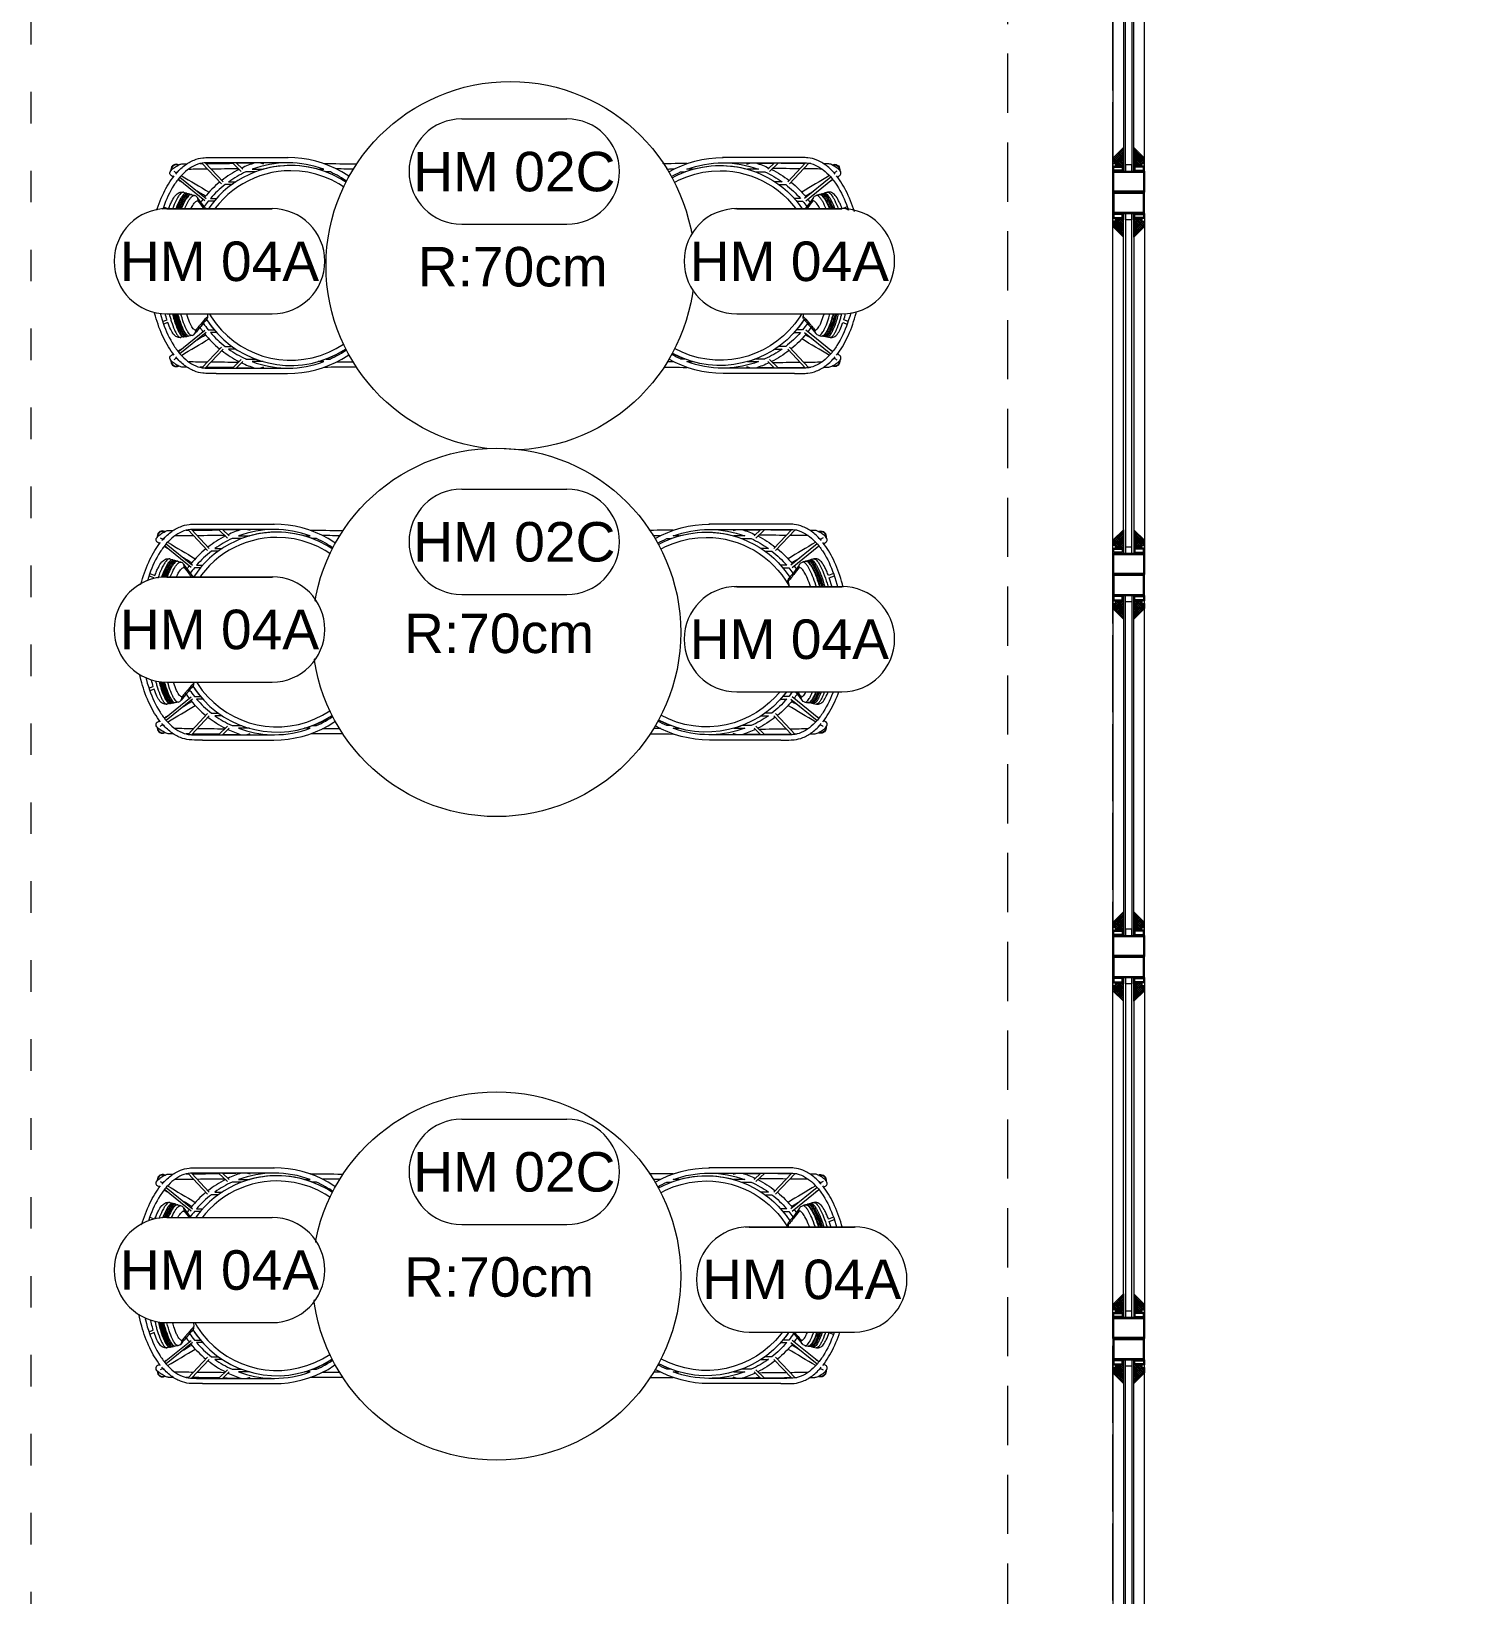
# Model space of a CAD drawing. Header units: millimetres. Extents: x 29001 to 40804, y -8833 to -5892.
# Drawn here: x 29509.1 to 29779.5, y -7582.8 to -7285.7 of the extents above; entities that cross this region are included whole.
import ezdxf
from ezdxf.enums import TextEntityAlignment as Align

# ---------------------------------------------------------------- set-up
doc = ezdxf.new("R2010")
doc.units = ezdxf.units.MM
doc.linetypes.add('( Hidden )', pattern=[0.375, 0.25, -0.125])
doc.linetypes.add('ACAD_ISO03W100', pattern=[30, 12, -18])
doc.layers.get('0').update_dxf_attribs({"lineweight": 0})
for name, color, linetype, lineweight in [('wipeout', 254, 'Continuous', 0), ('xxx_Auto_Duvar_Duvar Plan Kesit', 7, 'Continuous', 0), ('xxx_Auto_Element_Dograma Cam', 140, 'Continuous', 0), ('xxx_Auto_Element_Dograma Ince', 245, 'Continuous', 0), ('xxx_Auto_Element_Dograma Metal', 211, 'Continuous', 0), ('xxx_Auto_Kaplama_Ahşap', 34, 'Continuous', 0), ('xxx_Auto_Kaplama_Ahşap Tarama', 16, 'Continuous', 0), ('xxx_Auto_Kaplama_Aluminyum', 133, 'Continuous', 0), ('xxx_Auto_Kaplama_Mermer Tarama', 45, 'Continuous', 0), ('xxx_Auto_Tefris_Tefris', 32, 'Continuous', 0), ('xxx_Auto_Yardimci_Isaret Genel', 51, 'Continuous', 0)]:
    doc.layers.add(name, color=color, linetype=linetype, lineweight=lineweight)
doc.styles.add('AUTOBAN', font='')
doc.styles.get("Standard").update_dxf_attribs({"font": 'arial.ttf'})
doc.styles.get('AUTOBAN').set_extended_font_data('Helvetica Normal Tr')

# ---------------------------------------------------------------- blocks, each defined once
blk = doc.blocks.new('2x2 kutu profil')
at = {"layer": 'xxx_Auto_Element_Dograma Metal', "linetype": 'Continuous'}
for points in [[(63241.45, 23662.14), (63242.45, 23662.14), (63242.45, 23660.14), (63241.45, 23660.14)], [(63241.65, 23661.94), (63242.25, 23661.94), (63242.25, 23660.34), (63241.65, 23660.34)]]:
    blk.add_lwpolyline(points, close=True, dxfattribs=at)
blk = doc.blocks.new('ahşap çıta')
at = {"layer": 'xxx_Auto_Kaplama_Ahşap Tarama'}
h = blk.add_hatch(dxfattribs=at)
h.set_pattern_fill('ANSI37', color=256, scale=2, angle=90)
h.set_pattern_definition([(135, (10767.26003, -7070.18812), (-0.176776695, -0.176776695), []), (225, (10767.26003, -7070.18812), (0.176776695, -0.176776695), [])])
edge = h.paths.add_edge_path()
edge.add_line((9163.56, 1679.14), (9162.06, 1679.14))
edge.add_line((9162.06, 1679.14), (9162.06, 1679.64))
edge.add_line((9162.06, 1679.64), (9161.56, 1679.64))
edge.add_line((9161.56, 1679.64), (9161.56, 1680.64))
edge.add_line((9161.56, 1680.64), (9163.56, 1682.64))
edge.add_line((9163.56, 1682.64), (9163.56, 1679.14))
at = {"layer": 'xxx_Auto_Kaplama_Ahşap'}
blk.add_lwpolyline([(9163.56, 1679.14), (9162.06, 1679.14), (9162.06, 1679.64), (9161.56, 1679.64), (9161.56, 1680.64), (9163.56, 1682.64), (9163.56, 1679.14)], dxfattribs=at)
blk = doc.blocks.new('TÜM LAYOOUT')
at = {"color": 240, "linetype": 'ACAD_ISO03W100', "lineweight": 0, "ltscale": 0.5, "true_color": 0xed1f24}
blk.add_lwpolyline([(364.26, -1836.45), (364.26, -203.45), (888.76, -203.45)], dxfattribs=at)
at = {"layer": 'xxx_Auto_Duvar_Duvar Plan Kesit', "color": 253, "linetype": '( Hidden )', "lineweight": 0, "ltscale": 45, "true_color": 0x999999}
for points in [[(549.76, -1481.45), (569.76, -1481.45), (569.76, -731.95), (549.76, -731.95)], [(549.76, -1764.95), (569.76, -1764.95), (569.76, -731.95), (549.76, -731.95)]]:
    blk.add_lwpolyline(points, close=True, dxfattribs=at)
at = {"layer": 'xxx_Auto_Element_Dograma Cam'}
for points in [[(571.76, -925.95), (571.76, -990.55), (572.16, -990.55), (572.16, -925.95)], [(573.36, -925.95), (573.36, -990.55), (573.76, -990.55), (573.76, -925.95)], [(571.76, -1063.15), (571.76, -998.55), (572.16, -998.55), (572.16, -1063.15)], [(573.36, -1063.15), (573.36, -998.55), (573.76, -998.55), (573.76, -1063.15)], [(571.76, -1071.15), (571.76, -1135.75), (572.16, -1135.75), (572.16, -1071.15)], [(573.36, -1071.15), (573.36, -1135.75), (573.76, -1135.75), (573.76, -1071.15)], [(571.76, -1208.35), (571.76, -1143.75), (572.16, -1143.75), (572.16, -1208.35)], [(573.36, -1208.35), (573.36, -1143.75), (573.76, -1143.75), (573.76, -1208.35)], [(571.76, -1216.35), (571.76, -1280.95), (572.16, -1280.95), (572.16, -1216.35)], [(573.36, -1216.35), (573.36, -1280.95), (573.76, -1280.95), (573.76, -1216.35)]]:
    blk.add_lwpolyline(points, close=True, dxfattribs=at)
for points in [[(572.16, -990.55), (573.36, -990.55), (573.36, -989.35), (572.16, -989.35), (572.16, -990.55)], [(572.16, -998.55), (573.36, -998.55), (573.36, -999.75), (572.16, -999.75), (572.16, -998.55)], [(572.16, -1063.15), (573.36, -1063.15), (573.36, -1061.95), (572.16, -1061.95), (572.16, -1063.15)], [(572.16, -1071.15), (573.36, -1071.15), (573.36, -1072.35), (572.16, -1072.35), (572.16, -1071.15)], [(572.16, -1135.75), (573.36, -1135.75), (573.36, -1134.55), (572.16, -1134.55), (572.16, -1135.75)], [(572.16, -1143.75), (573.36, -1143.75), (573.36, -1144.95), (572.16, -1144.95), (572.16, -1143.75)], [(572.16, -1208.35), (573.36, -1208.35), (573.36, -1207.15), (572.16, -1207.15), (572.16, -1208.35)], [(572.16, -1216.35), (573.36, -1216.35), (573.36, -1217.55), (572.16, -1217.55), (572.16, -1216.35)]]:
    blk.add_lwpolyline(points, dxfattribs=at)
at = {"layer": 'xxx_Auto_Element_Dograma Ince'}
for points in [[(569.76, -925.95), (569.76, -990.55), (575.76, -990.55), (575.76, -925.95)], [(569.76, -1063.15), (569.76, -998.55), (575.76, -998.55), (575.76, -1063.15)], [(569.76, -1071.15), (569.76, -1135.75), (575.76, -1135.75), (575.76, -1071.15)], [(569.76, -1208.35), (569.76, -1143.75), (575.76, -1143.75), (575.76, -1208.35)], [(569.76, -1216.35), (569.76, -1280.95), (575.76, -1280.95), (575.76, -1216.35)]]:
    blk.add_lwpolyline(points, close=True, dxfattribs=at)
at = {"layer": 'xxx_Auto_Element_Dograma Metal', "linetype": 'Continuous'}
for points in [[(575.76, -994.55), (569.76, -994.55), (569.76, -990.55), (575.76, -990.55)], [(575.56, -994.35), (569.96, -994.35), (569.96, -990.75), (575.56, -990.75)], [(575.76, -994.55), (569.76, -994.55), (569.76, -998.55), (575.76, -998.55)], [(575.56, -994.75), (569.96, -994.75), (569.96, -998.35), (575.56, -998.35)], [(575.76, -1067.15), (569.76, -1067.15), (569.76, -1063.15), (575.76, -1063.15)], [(575.56, -1066.95), (569.96, -1066.95), (569.96, -1063.35), (575.56, -1063.35)], [(575.76, -1067.15), (569.76, -1067.15), (569.76, -1071.15), (575.76, -1071.15)], [(575.56, -1067.35), (569.96, -1067.35), (569.96, -1070.95), (575.56, -1070.95)], [(575.76, -1139.75), (569.76, -1139.75), (569.76, -1135.75), (575.76, -1135.75)], [(575.56, -1139.55), (569.96, -1139.55), (569.96, -1135.95), (575.56, -1135.95)], [(575.76, -1139.75), (569.76, -1139.75), (569.76, -1143.75), (575.76, -1143.75)], [(575.56, -1139.95), (569.96, -1139.95), (569.96, -1143.55), (575.56, -1143.55)], [(575.76, -1212.35), (569.76, -1212.35), (569.76, -1208.35), (575.76, -1208.35)], [(575.56, -1212.15), (569.96, -1212.15), (569.96, -1208.55), (575.56, -1208.55)], [(575.76, -1212.35), (569.76, -1212.35), (569.76, -1216.35), (575.76, -1216.35)], [(575.56, -1212.55), (569.96, -1212.55), (569.96, -1216.15), (575.56, -1216.15)]]:
    blk.add_lwpolyline(points, close=True, dxfattribs=at)
at = {"layer": 'xxx_Auto_Kaplama_Ahşap', "color": 1}
for p in [(-8591.8, -2668.69), (-8591.8, -2741.29), (-8591.8, -2813.89), (-8591.8, -2886.49)]:
    blk.add_blockref('ahşap çıta', p, dxfattribs=at)
at = {"layer": 'xxx_Auto_Kaplama_Ahşap', "color": 1, "xscale": -1}
for p in [(9737.33, -2668.69), (9737.33, -2741.29), (9737.33, -2813.89), (9737.33, -2886.49)]:
    blk.add_blockref('ahşap çıta', p, dxfattribs=at)
at = {"layer": 'xxx_Auto_Kaplama_Ahşap', "color": 1, "xscale": -1, "rotation": 180}
for p in [(-8591.8, 679.59), (-8591.8, 606.99), (-8591.8, 534.39), (-8591.8, 461.79)]:
    blk.add_blockref('ahşap çıta', p, dxfattribs=at)
at = {"layer": 'xxx_Auto_Kaplama_Ahşap', "color": 1, "rotation": 180}
for p in [(9737.33, 679.59), (9737.33, 606.99), (9737.33, 534.39), (9737.33, 461.79)]:
    blk.add_blockref('ahşap çıta', p, dxfattribs=at)
at = {"layer": 'xxx_Auto_Kaplama_Aluminyum', "color": 1, "linetype": 'Continuous'}
for p, rotation in [((24231.9, -64232), 90), ((-23086.38, 62242.9), 270), ((24231.9, -64304.6), 90), ((-23086.38, 62170.3), 270), ((24231.9, -64377.2), 90), ((-23086.38, 62097.7), 270), ((24231.9, -64449.8), 90), ((-23086.38, 62025.1), 270)]:
    blk.add_blockref('2x2 kutu profil', p, dxfattribs=dict(at, rotation=rotation))
at = {"layer": 'xxx_Auto_Kaplama_Aluminyum', "color": 1, "linetype": 'Continuous', "xscale": -1}
for p, rotation in [((-23086.38, -64232), 270), ((24231.9, 62242.9), 90), ((-23086.38, -64304.6), 270), ((24231.9, 62170.3), 90), ((-23086.38, -64377.2), 270), ((24231.9, 62097.7), 90), ((-23086.38, -64449.8), 270), ((24231.9, 62025.1), 90)]:
    blk.add_blockref('2x2 kutu profil', p, dxfattribs=dict(at, rotation=rotation))
blk = doc.blocks.new('THC PLAN')
at = {"linetype": 'Continuous'}
blk.add_wipeout([(1592.84, -948.22), (1593.27, -911.48), (1597.33, -907.91), (1608.94, -904.92), (1618.54, -904.84), (1628.14, -907.26), (1634.76, -910.81), (1635.32, -948.21), (1631.21, -948.78), (1626.45, -950.79), (1620.72, -953.05), (1612.25, -953.37), (1605.07, -952), (1598.78, -948.45)], dxfattribs=at).translate(0, 0, 41.86).dxf.layer = 'wipeout'
for p, q in [((1603.32, -909.32), (1602.99, -908.48)), ((1603.46, -908.31), (1603.78, -909.14)), ((1608.45, -908.12), (1608.24, -907.14)), ((1608.74, -907.06), (1608.95, -908.05)), ((1613.88, -907.71), (1613.88, -906.67)), ((1614.38, -906.67), (1614.38, -907.72)), ((1619.31, -908.07), (1619.52, -907.06)), ((1620.02, -907.14), (1619.8, -908.14)), ((1624.43, -909.27), (1624.8, -908.31)), ((1625.27, -908.48), (1624.9, -909.43)), ((1601.41, -916.6), (1597.36, -911.59)), ((1597.74, -911.27), (1601.84, -916.33)), ((1626.42, -916.33), (1630.52, -911.27)), ((1630.91, -911.59), (1626.85, -916.6)), ((1598.24, -919.78), (1594.64, -916.39)), ((1594.71, -915.76), (1598.64, -919.47)), ((1601.41, -918.52), (1601.41, -917.37)), ((1601.91, -916.95), (1601.91, -918.09)), ((1624.58, -916.77), (1624.58, -916.77)), ((1626.35, -918.09), (1626.35, -916.95)), ((1626.85, -917.37), (1626.85, -918.52)), ((1629.63, -919.47), (1633.56, -915.76)), ((1633.62, -916.39), (1630.02, -919.78)), ((1593.63, -918.47), (1593.63, -932.04)), ((1598.24, -922.22), (1598.24, -920.84)), ((1598.74, -920.17), (1598.74, -921.49)), ((1629.52, -921.49), (1629.52, -920.17)), ((1630.02, -920.84), (1630.02, -922.22)), ((1634.63, -918.47), (1634.63, -932.15)), ((1594.63, -921.55), (1596.25, -923.25)), ((1595.86, -923.57), (1594.63, -922.27)), ((1632.01, -923.25), (1633.63, -921.55)), ((1633.63, -922.27), (1632.4, -923.57)), ((1594.63, -926.8), (1594.85, -927.56)), ((1595.86, -927.42), (1595.86, -925.33)), ((1596.36, -924.11), (1596.36, -925.91)), ((1631.9, -925.91), (1631.9, -924.11)), ((1632.4, -925.33), (1632.4, -927.42)), ((1633.41, -927.56), (1633.63, -926.8)), ((1595.86, -938.96), (1595.86, -937.86)), ((1632.4, -937.86), (1632.4, -938.96)), ((1596.36, -939.36), (1596.36, -940.18)), ((1631.9, -940.18), (1631.9, -939.37)), ((1598.24, -943.45), (1598.24, -943.06)), ((1598.74, -943.78), (1598.74, -944.12)), ((1629.52, -944.12), (1629.52, -943.78)), ((1630.02, -943.06), (1630.02, -943.45)), ((1601.41, -946.92), (1601.41, -946.75)), ((1601.91, -947.19), (1601.91, -947.34)), ((1626.35, -947.34), (1626.35, -947.19)), ((1626.85, -946.75), (1626.85, -946.92)), ((1605.2, -949.48), (1605.2, -949.41)), ((1605.7, -949.67), (1605.7, -949.73)), ((1622.56, -949.73), (1622.56, -949.67)), ((1623.06, -949.41), (1623.06, -949.48)), ((1609.43, -951.07), (1609.43, -951.05)), ((1609.93, -951.17), (1609.93, -951.19)), ((1614.38, -951.64), (1614.38, -951.64)), ((1618.33, -951.19), (1618.33, -951.17)), ((1618.83, -951.05), (1618.83, -951.07))]:
    blk.add_line(p, q)
for centre, radius, start, end in [((1614.2, -948.19), 40.47, 94.8315, 95.6642), ((1595.91, -910.88), 1, 90.2693, 208.0879), ((1595.9, -910.88), 0.9, 85.2765, 203.3664), ((1595.91, -910.86), 0.978, 80.4544, 90.5627), ((1564.68, -929.7), 36.95, 30.447, 31.4039), ((1600.57, -914.16), 5.21, 141.4282, 145.6715), ((297068.66, 175160.92), 343955.08, 210.7908923, 210.7919123), ((-260.29, -2019.91), 2163.75, 30.80378, 30.82388), ((1116.15, -1004.87), 493.16, 10.8161, 10.8849), ((149344.79, -88940.49), 171954.48, 149.2075374, 149.2095778), ((3451.31, -1997.69), 2120.39, 149.17602, 149.19653), ((1663.58, -929.7), 36.94, 148.596, 149.5531), ((1627.65, -914.2), 5.27, 34.3541, 38.5485), ((1632.35, -910.86), 0.978, 89.4373, 99.5464), ((1632.36, -910.88), 0.9, 336.3666, 94.7195), ((1632.36, -910.88), 1, 331.8971, 89.7497), ((-46923.15, -394.15), 48521.73, 359.382869, 359.387008), ((18363.75, 9073.41), 19513.8, 210.787593, 210.792986), ((1600.74, -912.29), 0.197, 190.729, 239.4928), ((1569.61, -954.34), 52.12, 53.462, 53.476), ((1600.86, -912.87), 0.2, 190.7761, 223.5898), ((1600.85, -912.88), 0.195, 223.4279, 239.6177), ((1114.71, -1005.15), 494.62, 10.6325, 10.7011), ((1601.7, -913.75), 0.866, 189.3738, 279.2988), ((1569.48, -955.03), 51.51, 48.1472, 51.9769), ((1646.83, -943.52), 34.8, 124.6874, 130.2411), ((-13877.25, 8324.46), 18049.53, 329.204559, 329.210392), ((1884.95, -986.93), 267.55, 164.1343, 164.2614), ((1627.51, -913.35), 0.198, 297.5581, 312.6002), ((1627.5, -913.35), 0.209, 312.4896, 342.9657), ((1887.01, -987.52), 269.69, 164.0082, 164.0495), ((1627.67, -912.78), 0.203, 296.7937, 344.0611), ((1648.5, -945.32), 38.43, 122.6419, 122.6613), ((1889.25, -988.16), 272.02, 163.7985, 163.9236), ((50151.07, -394.15), 48521.39, 180.612992, 180.617131), ((-174535.59, 977.81), 176140.55, 359.3821298, 359.3837966), ((-84176.07, 5.7), 85775.8, 359.3844292, 359.3847095), ((1614.13, -932.64), 19, 122.793, 0.0008), ((-412725.86, 3543.07), 414345.63, 359.3824647, 359.3831882), ((1614.13, -932.64), 18, 117.59, 0.0008), ((1614.02, -932.03), 20.34, 129.2367, 140.661), ((1614.03, -932.05), 19.36, 130.6829, 142.1514), ((1600.81, -917.19), 0.488, 118.4283, 144.886), ((1614.19, -932.24), 20.61, 125.0952, 127.857), ((1614.19, -932.24), 19.61, 124.3323, 128.778), ((1614.16, -932.7), 19.07, 122.7793, 129.9888), ((1604.38, -916.07), 0.807, 227.9853, 276.9377), ((1614.44, -962.53), 46.36, 81.6537, 86.4291), ((1614.13, -932.64), 18, 0.0079, 60.5484), ((1623.87, -916.4), 0.733, 260.9271, 310.9473), ((1614.13, -932.64), 19, 0.0079, 56.645), ((1614.08, -932.23), 19.6, 51.2236, 55.021), ((1614.07, -932.24), 20.61, 52.1425, 54.1372), ((1614.23, -932.05), 19.36, 37.8462, 49.3143), ((1614.25, -932.03), 20.33, 39.3378, 50.7645), ((415951.98, 3543.04), 414343.49, 180.6168118, 180.6175353), ((87404.05, 5.7), 85775.52, 180.6152905, 180.6155707), ((177763.61, 977.8), 176140.31, 180.6162034, 180.6178702), ((1614.25, -932.22), 20.63, 142.0473, 152.9751), ((1614.22, -932.2), 19.6, 144.5757, 155.6342), ((1614.06, -932.2), 19.59, 24.3634, 35.4291), ((1614.01, -932.22), 20.64, 27.0261, 37.9514), ((1613.96, -932.08), 20.31, 154.4617, 162.0598), ((349183.86, -4670.25), 347609.36, 179.3822299, 179.3827779), ((1614.23, -932.71), 19.13, 144.0882, 146.7268), ((1614.03, -932.7), 19.11, 33.256, 35.8973), ((1614.31, -932.08), 20.3, 17.9379, 25.5392), ((-345954.87, -4670.24), 347608.63, 0.6172221, 0.6177701), ((1614.2, -932.16), 19.57, 159.5687, 178.2071), ((1595.22, -925.69), 0.547, 141.6908, 178.2924), ((1614.15, -932.63), 19.02, 159.3031, 164.1022), ((1614.07, -932.16), 19.56, 0.343, 20.4337), ((1633.04, -925.69), 0.547, 1.7075, 38.3186), ((1614.09, -932.64), 19.04, 0.0133, 15.9291), ((1614.13, -932.15), 20.5, 179.7042, 0.2959), ((1614.19, -932.13), 19.56, 180.031, 200.4327), ((1614.1, -932.63), 19.03, 339.278, 359.9877), ((1614.07, -932.13), 19.56, 339.5661, 359.9696), ((4065.95, -924.18), 2470.22, 180.397, 180.4842), ((1614.19, -932.6), 19.07, 200.7714, 215.8967), ((1614.21, -932.09), 19.59, 204.3627, 215.4282), ((1614.05, -932.09), 19.59, 324.5737, 335.6366), ((-889.11, -923.77), 2521.64, 359.51618, 359.6016), ((1632.98, -938.83), 0.515, 328.5381, 348.5813), ((1614.03, -932.25), 19.35, 217.8474, 229.3188), ((1614.12, -932.64), 19.01, 312.0405, 326.7493), ((1614.24, -932.25), 19.35, 310.6809, 322.1522), ((1595.9, -946.08), 0.999, 180.1266, 275.5049), ((1595.9, -946.08), 0.899, 156.6331, 270.4107), ((1604.7, -940.18), 10.1, 208.4626, 218.5795), ((1595.9, -946.08), 1, 355.3101, 92.3742), ((1595.9, -946.08), 0.899, 349.4504, 89.1333), ((1598.82, -5280.97), 4334.49, 89.99144, 90.02914), ((1595.93, -946.09), 0.869, 338.6947, 349.6935), ((1595.92, -946.09), 0.974, 336.4929, 349.6812), ((1595.95, -946.08), 0.946, 349.3656, 355.317), ((1600.71, -946.98), 0.499, 236.2994, 259.2635), ((1614.19, -932.55), 19.1, 230.0016, 241.9381), ((1614.2, -932.04), 19.63, 231.2306, 242.7134), ((1614.08, -932.55), 19.1, 296.3579, 309.977), ((1614.06, -932.04), 19.63, 297.2867, 308.7696), ((1629.44, -5280.93), 4334.46, 89.97086, 90.00856), ((1632.36, -946.08), 1, 87.6256, 184.6899), ((1632.31, -946.08), 0.946, 184.683, 190.6344), ((1632.34, -946.09), 0.975, 190.3184, 203.5021), ((1632.36, -946.08), 0.899, 90.8663, 190.5496), ((1623.37, -940.04), 10.34, 321.4895, 331.2152), ((1632.33, -946.09), 0.869, 190.3065, 201.3053), ((1632.36, -946.08), 0.999, 264.5046, 359.8638), ((1632.36, -946.08), 0.899, 268.6642, 23.372), ((1632.39, -946.07), 0.976, 359.5151, 27.8367), ((1614.15, -932.58), 19.06, 243.7062, 265.5193), ((1614.09, -932.25), 19.38, 244.3599, 256.088), ((1614.17, -932.26), 19.38, 283.91, 295.6403), ((1614.15, -932.06), 19.59, 257.567, 265.6333), ((1614.13, -932.27), 19.38, 270.7456, 272.5678), ((1614.12, -932.07), 19.58, 272.6119, 282.4335), ((1614.11, -932.55), 19.09, 277.8507, 284.309)]:
    blk.add_arc(centre, radius, start, end)
for points, knots in [([(1597.08, -910.51), (1598.11, -909.7), (1600.5, -908.28), (1604.62, -906.79), (1609.26, -905.87), (1614.15, -905.57), (1619.06, -905.88), (1623.7, -906.8), (1627.81, -908.3), (1630.18, -909.72), (1631.18, -910.51)], [0, 0, 0, 0, 3.921864, 8.309993, 13.091815, 18.083368, 22.974007, 27.823927, 32.224374, 36.05482, 36.05482, 36.05482, 36.05482]), ([(1633.63, -932.15), (1633.63, -928.56), (1633.63, -923.88), (1633.63, -918.7), (1633.63, -916.97), (1633.61, -915.77), (1633.26, -914.51), (1632.34, -912.98), (1631, -911.6), (1628.69, -909.89), (1624.97, -908.2), (1619.8, -906.95), (1614.12, -906.53), (1608.48, -906.95), (1603.31, -908.19), (1599.58, -909.89), (1597.25, -911.6), (1595.91, -913), (1594.99, -914.52), (1594.66, -915.78), (1594.63, -916.95), (1594.63, -918.63), (1594.63, -921.61), (1594.63, -926.3), (1594.63, -929.94), (1594.63, -932.15)], [0, 0, 0, 0, 10.76451, 14.024069, 15.555245, 15.941019, 17.620949, 19.411439, 21.291586, 23.347652, 28.009803, 33.466332, 39.246754, 45.02672, 50.416088, 55.123917, 57.239292, 59.076888, 60.892815, 62.543481, 62.92004, 64.407062, 67.565743, 71.876191, 78.483634, 78.483634, 78.483634, 78.483634]), ([(1628.03, -912.26), (1628.06, -912.17), (1628, -911.96), (1627.76, -911.68), (1627.37, -911.36), (1626.56, -910.87), (1625.22, -910.28), (1622.71, -909.45), (1619.97, -908.89), (1617.13, -908.57), (1614.75, -908.46), (1610.9, -908.53), (1607.33, -908.98), (1604.5, -909.66), (1603.23, -910.04), (1602.2, -910.4), (1601.29, -910.84), (1600.81, -911.14), (1600.5, -911.44), (1600.42, -911.66), (1600.44, -911.75)], [0, 0, 0, 0, 0.278376, 0.622174, 1.101377, 1.776557, 3.467846, 5.471554, 9.70769, 11.850074, 14.034591, 16.85395, 23.401701, 24.800898, 25.582134, 27.367063, 28.053406, 28.640071, 29.045823, 29.318055, 29.318055, 29.318055, 29.318055]), ([(1603.78, -909.14), (1604.58, -908.89), (1606.28, -908.46), (1609.88, -907.87), (1614.41, -907.58), (1619.64, -907.99), (1622.9, -908.75), (1624.43, -909.27)], [0, 0, 0, 0, 2.511515, 5.247937, 10.953451, 16.085332, 20.943932, 20.943932, 20.943932, 20.943932]), ([(1593.63, -918.47), (1593.64, -917.81), (1593.61, -916.97), (1593.68, -915.56), (1594.07, -914.15), (1595.1, -912.36), (1596.16, -911.3), (1596.75, -910.79)], [0, 0, 0, 0, 1.986445, 2.527254, 4.232645, 6.326212, 8.682617, 8.682617, 8.682617, 8.682617]), ([(1594.81, -912.94), (1594.81, -912.65), (1594.82, -912.32), (1594.82, -911.87), (1594.96, -911.42), (1595.34, -910.77), (1595.82, -910.12), (1596.28, -909.69), (1596.71, -909.62), (1596.98, -909.79), (1597.14, -910.05), (1597.24, -910.22), (1597.31, -910.34)], [0, 0, 0, 0, 0.880915, 0.993849, 1.346591, 2.269542, 3.256294, 3.760106, 4.149937, 4.470063, 4.670286, 5.067906, 5.067906, 5.067906, 5.067906]), ([(1600.42, -911.64), (1600.41, -911.53), (1600.42, -911.3), (1600.58, -910.84), (1601.09, -910.3), (1602.06, -909.76), (1602.84, -909.45), (1603.31, -909.29)], [0, 0, 0, 0, 0.338025, 0.68305, 1.454174, 2.518494, 3.984482, 3.984482, 3.984482, 3.984482]), ([(1627.86, -912.83), (1627.89, -912.74), (1627.84, -912.53), (1627.6, -912.25), (1627.22, -911.94), (1626.42, -911.45), (1625.11, -910.86), (1622.65, -910.04), (1619.24, -909.34), (1615.52, -909.04), (1610.96, -909.13), (1607.51, -909.54), (1604.63, -910.24), (1603.35, -910.61), (1602.21, -911.02), (1601.33, -911.46), (1600.89, -911.75), (1600.61, -912.02), (1600.53, -912.24), (1600.55, -912.33)], [0, 0, 0, 0, 0.277702, 0.618512, 1.091914, 1.757706, 3.423591, 5.396429, 9.506247, 13.871508, 16.559288, 23.186824, 24.264895, 25.436055, 27.176987, 27.899431, 28.370671, 28.773552, 29.045239, 29.045239, 29.045239, 29.045239]), ([(1627.76, -913.21), (1627.78, -913.12), (1627.73, -912.91), (1627.49, -912.63), (1627.12, -912.32), (1626.33, -911.83), (1625.03, -911.25), (1622.6, -910.44), (1619.21, -909.73), (1615.51, -909.43), (1610.97, -909.52), (1607.54, -909.94), (1604.67, -910.63), (1603.4, -911), (1602.27, -911.41), (1601.4, -911.85), (1600.96, -912.14), (1600.69, -912.41), (1600.6, -912.63), (1600.62, -912.72)], [0, 0, 0, 0, 0.276857, 0.615332, 1.083989, 1.743361, 3.392434, 5.344886, 9.417286, 13.762083, 16.446861, 23.042581, 24.113255, 25.276096, 27.004477, 27.721281, 28.188925, 28.589676, 28.860721, 28.860721, 28.860721, 28.860721]), ([(1600.61, -912.61), (1600.62, -912.51), (1600.7, -912.29), (1600.98, -912), (1601.41, -911.7), (1602.26, -911.26), (1603.66, -910.73), (1606.94, -909.86), (1610.8, -909.36), (1614.59, -909.27), (1617.1, -909.39), (1619.47, -909.65), (1621.63, -910.06), (1623.56, -910.59), (1625.09, -911.11), (1626.36, -911.69), (1627.12, -912.18), (1627.5, -912.49), (1627.73, -912.81), (1627.78, -913.03), (1627.77, -913.12)], [0, 0, 0, 0, 0.299857, 0.688409, 1.212511, 1.856299, 3.561617, 5.708866, 12.030256, 15.183819, 17.082644, 19.555489, 22.346767, 23.656596, 25.571171, 27.191727, 27.809975, 28.30105, 28.668251, 28.958914, 28.958914, 28.958914, 28.958914]), ([(1627.7, -913.4), (1627.73, -913.31), (1627.67, -913.1), (1627.44, -912.82), (1627.07, -912.51), (1626.28, -912.03), (1624.99, -911.44), (1622.58, -910.63), (1619.2, -909.93), (1615.51, -909.63), (1610.98, -909.72), (1607.55, -910.13), (1604.69, -910.83), (1603.43, -911.19), (1602.3, -911.61), (1601.44, -912.04), (1601, -912.34), (1600.72, -912.6), (1600.64, -912.82), (1600.66, -912.91)], [0, 0, 0, 0, 0.276638, 0.614131, 1.080881, 1.737163, 3.377868, 5.320178, 9.373954, 13.708549, 16.391827, 22.971683, 24.038674, 25.197375, 26.919507, 27.633832, 28.100026, 28.499849, 28.770724, 28.770724, 28.770724, 28.770724]), ([(1627.59, -913.79), (1627.62, -913.69), (1627.57, -913.49), (1627.34, -913.21), (1626.96, -912.9), (1626.19, -912.41), (1624.91, -911.83), (1622.52, -911.02), (1619.17, -910.33), (1615.5, -910.03), (1610.99, -910.12), (1607.57, -910.53), (1604.73, -911.22), (1603.48, -911.59), (1602.36, -912), (1601.5, -912.43), (1601.07, -912.73), (1600.79, -912.99), (1600.71, -913.21), (1600.73, -913.3)], [0, 0, 0, 0, 0.276621, 0.612525, 1.076377, 1.726712, 3.35076, 5.272889, 9.289591, 13.603837, 16.284117, 22.83233, 23.891984, 25.042448, 26.752132, 27.462175, 27.926158, 28.324409, 28.59525, 28.59525, 28.59525, 28.59525]), ([(1600.72, -913.2), (1600.73, -913.1), (1600.8, -912.88), (1601.07, -912.59), (1601.5, -912.29), (1602.36, -911.84), (1603.75, -911.32), (1606.44, -910.6), (1610.22, -910.01), (1614.8, -909.81), (1619.22, -910.15), (1622.61, -910.88), (1625, -911.69), (1626.23, -912.27), (1626.97, -912.75), (1627.34, -913.07), (1627.57, -913.38), (1627.62, -913.6), (1627.61, -913.7)], [0, 0, 0, 0, 0.298109, 0.672222, 1.181866, 1.847501, 3.58322, 5.631914, 10.203243, 15.02391, 19.387936, 23.475016, 25.395043, 26.937474, 27.549506, 28.042589, 28.40077, 28.694057, 28.694057, 28.694057, 28.694057]), ([(1600.84, -913.89), (1600.82, -913.79), (1600.9, -913.59), (1601.16, -913.33), (1601.56, -913.04), (1602.39, -912.61), (1603.79, -912.08), (1606.47, -911.36), (1610.26, -910.77), (1614.78, -910.57), (1619.11, -910.91), (1622.4, -911.61), (1624.74, -912.39), (1625.96, -912.95), (1626.75, -913.43), (1627.14, -913.74), (1627.4, -914.05), (1627.46, -914.27), (1627.43, -914.36)], [0, 0, 0, 0, 0.278877, 0.621533, 1.095914, 1.760487, 3.415037, 5.578987, 10.091194, 14.876802, 19.142059, 23.109684, 24.91948, 26.554393, 27.129029, 27.676229, 28.060521, 28.328174, 28.328174, 28.328174, 28.328174]), ([(1601.84, -914.6), (1601.82, -914.51), (1601.9, -914.33), (1602.14, -914.09), (1602.51, -913.83), (1603.28, -913.43), (1604.57, -912.96), (1607.05, -912.31), (1610.53, -911.78), (1614.71, -911.6), (1618.72, -911.89), (1621.76, -912.52), (1623.93, -913.22), (1625.2, -913.79), (1626.02, -914.3), (1626.38, -914.72), (1626.43, -914.92), (1626.41, -915)], [0, 0, 0, 0, 0.259541, 0.576073, 1.010427, 1.622498, 3.14659, 5.139082, 9.305189, 13.701852, 17.654608, 21.343981, 22.998248, 24.493832, 25.517481, 25.87179, 26.120974, 26.120974, 26.120974, 26.120974]), ([(1624.9, -909.43), (1625.17, -909.54), (1625.68, -909.74), (1626.56, -910.16), (1627.39, -910.65), (1628.03, -911.37), (1628.11, -911.93), (1628.05, -912.17)], [0, 0, 0, 0, 0.854425, 1.667052, 2.902407, 3.750177, 4.494991, 4.494991, 4.494991, 4.494991]), ([(1630.95, -910.34), (1631.02, -910.22), (1631.12, -910.05), (1631.28, -909.79), (1631.56, -909.62), (1631.98, -909.69), (1632.44, -910.12), (1632.91, -910.76), (1633.3, -911.42), (1633.44, -911.87), (1633.45, -912.32), (1633.45, -912.65), (1633.45, -912.94)], [0, 0, 0, 0, 0.397513, 0.599592, 0.923848, 1.307284, 1.812926, 2.777218, 3.722785, 4.073147, 4.186061, 5.067708, 5.067708, 5.067708, 5.067708]), ([(1631.51, -910.79), (1631.81, -911.04), (1632.36, -911.56), (1633.34, -912.68), (1634.19, -914.12), (1634.58, -915.55), (1634.65, -916.97), (1634.62, -917.81), (1634.63, -918.47)], [0, 0, 0, 0, 1.165515, 2.298684, 4.425887, 6.153316, 6.688381, 8.682163, 8.682163, 8.682163, 8.682163]), ([(1626.41, -915), (1625.97, -915.32), (1625.33, -915.81), (1624.51, -916.47), (1624.07, -916.85), (1623.82, -917.06), (1623.77, -917.11), (1623.75, -917.11), (1623.73, -917.11), (1623.7, -917.1), (1623.3, -917.02), (1622.73, -916.91), (1622.01, -916.79), (1621.33, -916.68), (1620.45, -916.56), (1618.84, -916.36), (1617, -916.22), (1612.19, -916.09), (1608.12, -916.35), (1604.64, -916.84), (1604.47, -916.86), (1604.37, -916.78), (1603.9, -916.34), (1603.27, -915.79), (1602.48, -915.12), (1602.09, -914.8), (1601.84, -914.6)], [0, 0, 0, 0, 1.638122, 2.407606, 3.164681, 3.377744, 3.380052, 3.389163, 3.423595, 3.452493, 3.460983, 4.66918, 5.166854, 5.667294, 6.73481, 7.820974, 10.55463, 12.251255, 22.267831, 22.760393, 22.783016, 22.786224, 23.134341, 24.725115, 25.26913, 26.243946, 26.243946, 26.243946, 26.243946]), ([(1626.41, -915), (1626.47, -915.02), (1626.57, -915.03), (1626.79, -915.02), (1627.16, -914.87), (1627.37, -914.58), (1627.43, -914.36)], [0, 0, 0, 0, 0.167666, 0.321649, 0.644728, 1.334715, 1.334715, 1.334715, 1.334715]), ([(1596.5, -947.47), (1596.39, -947.45), (1596.22, -947.34), (1596, -947.09), (1595.62, -946.6), (1595.25, -946.03), (1594.94, -945.49), (1594.82, -945.21), (1594.82, -944.88), (1594.8, -942.8), (1594.79, -940.79), (1594.77, -938.93)], [0, 0, 0, 0, 0.34068, 0.599078, 0.989648, 2.195656, 2.619669, 2.869219, 3.117296, 3.578898, 9.1396, 9.1396, 9.1396, 9.1396]), ([(1633.49, -938.93), (1633.48, -940.94), (1633.46, -943.01), (1633.45, -945.09), (1633.43, -945.26), (1633.32, -945.49), (1633.01, -946.03), (1632.64, -946.6), (1632.26, -947.09), (1632.05, -947.34), (1631.87, -947.45), (1631.76, -947.47)], [0, 0, 0, 0, 6.022079, 6.190929, 6.26967, 6.514877, 6.943839, 8.152033, 8.537297, 8.799681, 9.139602, 9.139602, 9.139602, 9.139602]), ([(1600.52, -947.48), (1599.22, -947.48), (1597.88, -947.48), (1596.54, -947.48), (1596.5, -947.47)], [0, 0, 0, 0, 3.901896, 4.019045, 4.019045, 4.019045, 4.019045]), ([(1631.76, -947.47), (1631.72, -947.48), (1630.38, -947.48), (1629.04, -947.48), (1627.74, -947.48)], [0, 0, 0, 0, 0.118356, 4.019062, 4.019062, 4.019062, 4.019062])]:
    blk.add_open_spline(points, degree=3, knots=knots)
blk = doc.blocks.new('msasa')
blk.add_wipeout([(5.09, 124.12), (12.02, 123.66), (17, 122.45), (23.04, 119.85), (29.4, 115.39), (33.18, 111.49), (36.89, 106.05), (39.68, 99.52), (41.01, 93.24), (41.2, 87.32), (40.07, 80.14), (36.97, 72.37), (34.17, 68.03), (31.22, 64.62), (25.26, 59.75), (20.23, 57.05), (16.32, 55.62), (11.79, 54.58), (8.45, 54.21), (3.44, 54.26), (-0.3, 54.76), (-3.63, 55.57), (-7.17, 56.82), (-10.96, 58.66), (-14.68, 61.09), (-17.75, 63.67), (-21.18, 67.41), (-23.79, 71.18), (-25.64, 74.72), (-27.08, 78.47), (-28.25, 83.21), (-28.75, 88.83), (-28.17, 95.49), (-27.41, 98.75), (-25.85, 103.1), (-24, 106.76), (-20.72, 111.46), (-16.72, 115.55), (-12.55, 118.67), (-6.08, 121.9), (-0.58, 123.47), (2.73, 123.97)]).dxf.layer = 'wipeout'
at = {"layer": 'xxx_Auto_Tefris_Tefris'}
blk.add_circle((6.25, 89.14), 35, dxfattribs=at)
at = {"color": 251, "lineweight": 0, "true_color": 0x636466}
blk.add_text('R:70cm', height=7.5, dxfattribs=at).set_placement((-11.32, 85.21))
blk = doc.blocks.new('MOBİLYALAR')
at = {"layer": 'xxx_Auto_Tefris_Tefris', "rotation": 90}
for p in [(-519.08, -2622.58, -41.86), (-521.69, -2692.24, -41.86), (-521.69, -2814.52, -41.86)]:
    blk.add_blockref('THC PLAN', p, dxfattribs=at)
at = {"layer": 'xxx_Auto_Tefris_Tefris', "xscale": -1, "rotation": 270}
for p in [(1427.77, -2622.58, -41.86), (1425.16, -2692.24, -41.86), (1425.16, -2814.52, -41.86)]:
    blk.add_blockref('THC PLAN', p, dxfattribs=at)
at = {"color": 240, "lineweight": 0, "true_color": 0xed1f24}
for p in [(449.02, -1097.64), (446.42, -1289.58)]:
    blk.add_blockref('msasa', p, dxfattribs=at)
blk.add_blockref('msasa', (446.42, -1167.3), dxfattribs=at)
blk = doc.blocks.new('_TagSlot')
at = {"color": 0, "linetype": 'ByBlock', "lineweight": -2, "transparency": 16777216}
for p, q in [((-4, 4), (4, 4)), ((-4, -4), (4, -4))]:
    blk.add_line(p, q, dxfattribs=at)
for centre, start, end in [((-4, 0), 90, 270), ((4, 0), 270, 90)]:
    blk.add_arc(centre, 4, start, end, dxfattribs=at)
at = {"layer": 'xxx_Auto_Kaplama_Mermer Tarama', "color": 0, "transparency": 16777216, "style": 'AUTOBAN'}
blk.add_attdef('TAGNUMBER', text='', height=3, dxfattribs=at).set_placement((0, -1.5), align=Align.CENTER)
blk = doc.blocks.new('key planxx')
at = {"layer": 'xxx_Auto_Yardimci_Isaret Genel', "xscale": 2.5, "yscale": 2.5, "zscale": 2.5}
for p in [(-1022.23, -347.16, -9.93), (-1022.23, -417.5, -9.93), (-1022.23, -537.21, -9.93)]:
    blk.add_blockref('_TagSlot', p, dxfattribs=at).add_auto_attribs({'TAGNUMBER': 'HM 02C'})
for points in [[(-1088.43, -354.26), (-1068.43, -354.26), (-1064.6, -355.02), (-1061.58, -356.97), (-1059.69, -359.39), (-1058.73, -361.82), (-1058.43, -364.26), (-1059.04, -367.69), (-1060.94, -370.89), (-1062.3, -372.16), (-1065.07, -373.68), (-1068.43, -374.26), (-1090.06, -374.12), (-1092.42, -373.42), (-1095.19, -371.63), (-1096.38, -370.32), (-1098.25, -366.14), (-1098.23, -362.26), (-1096.93, -358.98), (-1095.06, -356.77), (-1091.36, -354.7)], [(-980.16, -354.26), (-960.16, -354.26), (-956.33, -355.02), (-953.31, -356.97), (-951.43, -359.39), (-950.46, -361.82), (-950.16, -364.26), (-950.77, -367.69), (-952.67, -370.89), (-954.03, -372.16), (-956.8, -373.68), (-960.16, -374.26), (-981.79, -374.12), (-984.16, -373.42), (-986.92, -371.63), (-988.11, -370.32), (-989.98, -366.14), (-989.96, -362.26), (-988.66, -358.98), (-986.79, -356.77), (-983.1, -354.7)], [(-1088.43, -424.2), (-1068.43, -424.2), (-1064.6, -424.97), (-1061.58, -426.92), (-1059.69, -429.34), (-1058.73, -431.77), (-1058.43, -434.2), (-1059.04, -437.64), (-1060.94, -440.83), (-1062.3, -442.1), (-1065.07, -443.62), (-1068.43, -444.2), (-1090.06, -444.07), (-1092.42, -443.37), (-1095.19, -441.57), (-1096.38, -440.27), (-1098.25, -436.09), (-1098.23, -432.21), (-1096.93, -428.93), (-1095.06, -426.72), (-1091.36, -424.64)], [(-980.16, -426.07), (-960.16, -426.07), (-956.33, -426.83), (-953.31, -428.78), (-951.43, -431.2), (-950.46, -433.63), (-950.16, -436.07), (-950.77, -439.5), (-952.67, -442.7), (-954.03, -443.97), (-956.8, -445.49), (-960.16, -446.07), (-981.79, -445.93), (-984.16, -445.23), (-986.92, -443.44), (-988.11, -442.13), (-989.98, -437.95), (-989.96, -434.07), (-988.66, -430.79), (-986.79, -428.58), (-983.1, -426.51)], [(-1088.43, -545.91), (-1068.43, -545.91), (-1064.6, -546.67), (-1061.58, -548.62), (-1059.69, -551.04), (-1058.73, -553.48), (-1058.43, -555.91), (-1059.04, -559.34), (-1060.94, -562.54), (-1062.3, -563.81), (-1065.07, -565.33), (-1068.43, -565.91), (-1090.06, -565.78), (-1092.42, -565.08), (-1095.19, -563.28), (-1096.38, -561.98), (-1098.25, -557.8), (-1098.23, -553.92), (-1096.93, -550.64), (-1095.06, -548.43), (-1091.36, -546.35)], [(-977.81, -547.69), (-957.81, -547.69), (-953.98, -548.45), (-950.97, -550.41), (-949.08, -552.82), (-948.12, -555.26), (-947.81, -557.69), (-948.42, -561.12), (-950.33, -564.32), (-951.68, -565.59), (-954.46, -567.11), (-957.81, -567.69), (-979.44, -567.56), (-981.81, -566.86), (-984.58, -565.06), (-985.76, -563.76), (-987.64, -559.58), (-987.61, -555.7), (-986.31, -552.42), (-984.45, -550.21), (-980.75, -548.13)]]:
    blk.add_wipeout(points).translate(0, 0, 84.22)
for p in [(-1078.24, -364.2, 84.22), (-969.97, -364.2, 84.22), (-1078.24, -434.15, 84.22), (-969.97, -436.01, 84.22), (-1078.24, -555.86, 84.22), (-967.62, -557.64, 84.22)]:
    blk.add_blockref('_TagSlot', p, dxfattribs=at).add_auto_attribs({'TAGNUMBER': 'HM 04A'})

msp = doc.modelspace()

# ---------------------------------------------------------------- block references
at = {"color": 6}
msp.add_blockref('TÜM LAYOOUT', (29144.79, -6321.8), dxfattribs=at)

# ---------------------------------------------------------------- next in the draw order: block references
msp.add_blockref('MOBİLYALAR', (29144.79, -6321.8), dxfattribs=at)

# ---------------------------------------------------------------- next in the draw order: block references
msp.add_blockref('key planxx', (30623.06, -6965.25), dxfattribs=at)

doc.saveas('drawing.dxf')
